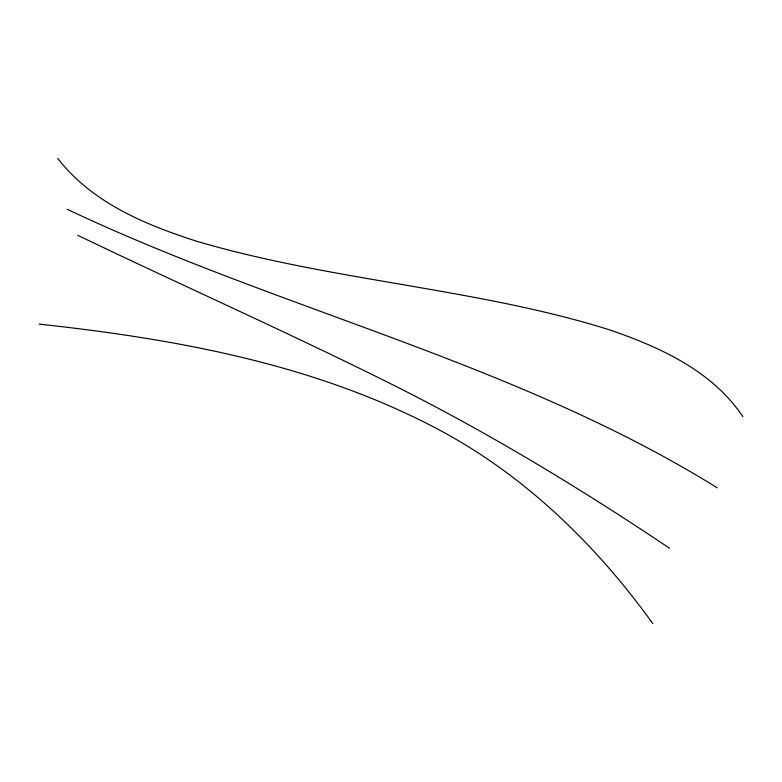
<?xml version="1.0" encoding="UTF-8"?>
<svg xmlns="http://www.w3.org/2000/svg" width="782" height="782" viewBox="0 0 782 782"><rect width="100%" height="100%" fill="white"/><g stroke="black" fill="none" stroke-linecap="round" stroke-linejoin="round"><path stroke-width="1.17" d="M39.1 324.11C176.194 339.007 315.547 364.197 438.526 429.543C524.722 475.339 596.06 544.8 652.804 623.547M67.252 209.322C280.445 310.229 515.553 362.565 717.241 487.812M77.809 235.323C181.717 285.264 287.131 332.067 390.296 383.551C487.03 431.85 579.658 487.958 669.412 548.153M57.79 158.453C92.022 202.802 145.56 224.884 197.377 241.462C265.02 261.325 334.657 272.928 404.02 284.863C472.885 296.769 542.014 308.675 608.826 329.613C659.666 346.993 711.923 370.58 742.9 416.659"/></g></svg>
